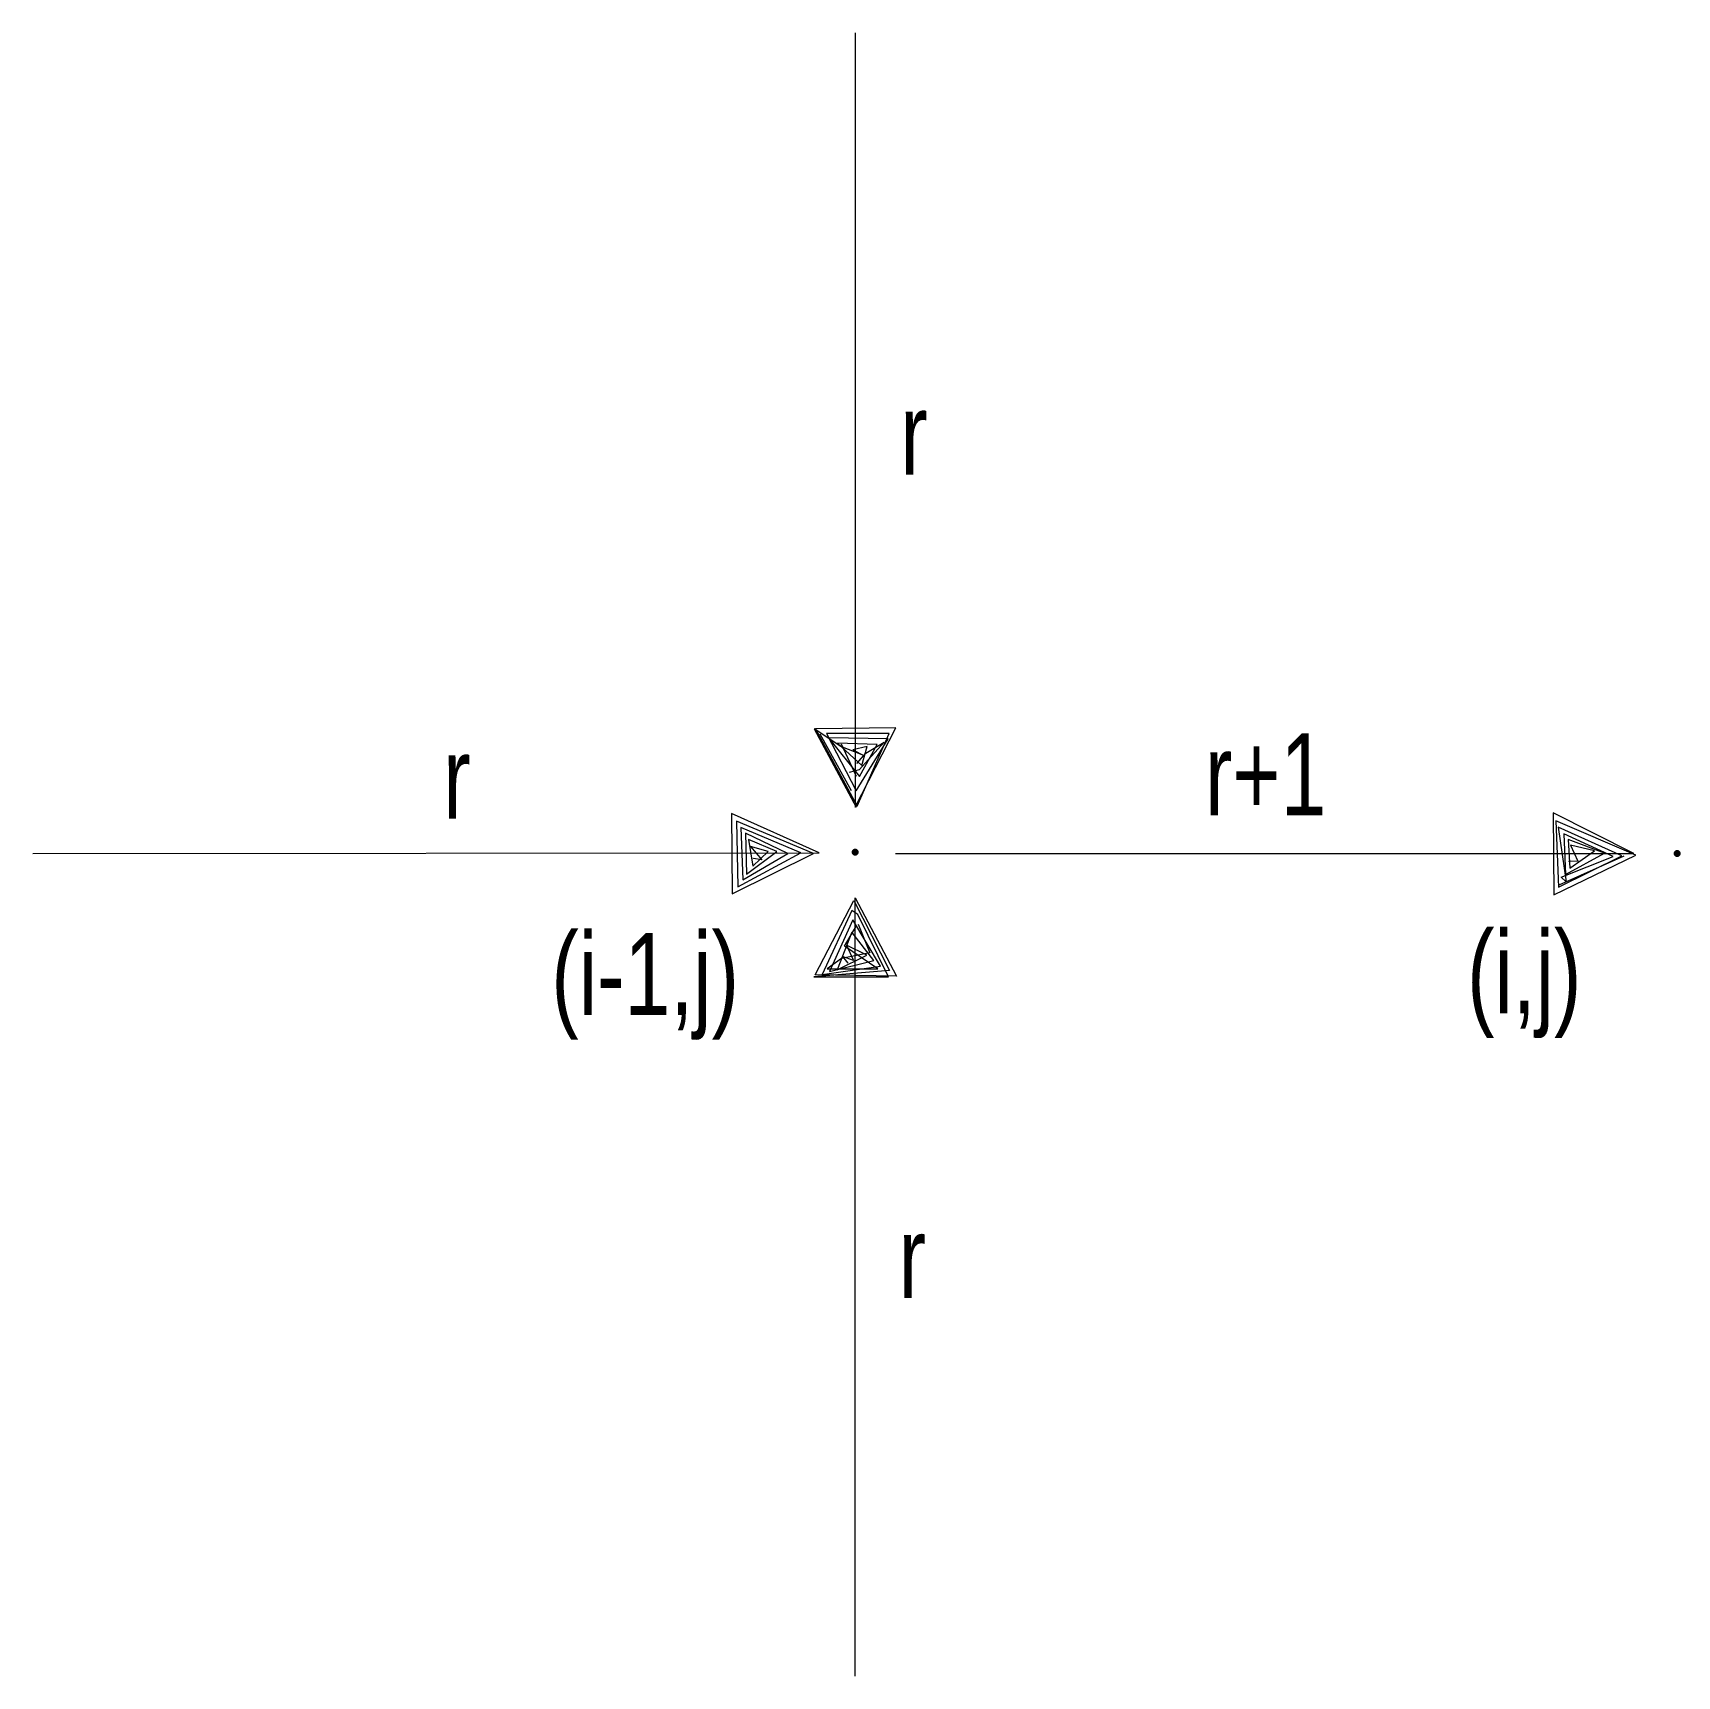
# Model space of a CAD drawing. Extents: x 0 to 40, y -20 to 20.
import ezdxf

# ---------------------------------------------------------------- set-up
doc = ezdxf.new("R2010")
doc.units = 0
doc.layers.get('0').update_dxf_attribs({"linetype": 'CONTINUOUS', "lineweight": 0})
doc.styles.get("Standard").update_dxf_attribs({"font": 'txt', "width": 0.75})

msp = doc.modelspace()

# ---------------------------------------------------------------- linework, layer by layer
at = {"lineweight": 18}
for p, q in [((19.998, 19.972), (19.998, 1.127)), ((19.649, 2.604), (19.005, 3.033)), ((19.005, 3.033), (20.025, 1.127)), ((20.992, 3.06), (19.032, 3.033)), ((19.032, 3.033), (20.052, 1.154)), ((19.142, 2.914), (19.901, 1.539)), ((20.831, 2.926), (19.301, 2.926)), ((19.301, 2.926), (20.025, 1.53)), ((20.804, 2.792), (19.354, 2.819)), ((19.354, 2.819), (20.106, 1.879)), ((19.998, 1.127), (20.992, 3.06)), ((20.052, 1.154), (20.831, 2.926)), ((20.535, 2.658), (19.569, 2.684)), ((19.569, 2.684), (20.16, 2.147)), ((20.213, 2.389), (19.649, 2.604)), ((19.661, 2.674), (20.028, 1.887)), ((20.294, 2.604), (19.945, 2.523)), ((19.945, 2.523), (20.213, 2.389)), ((20.025, 1.53), (20.804, 2.792)), ((20.041, 2.196), (20.259, 2.442)), ((20.702, 2.709), (20.097, 2.041)), ((20.106, 1.879), (20.535, 2.658)), ((20.16, 2.147), (20.294, 2.604)), ((20.259, 2.442), (20.702, 2.709)), ((20.097, 2.041), (19.851, 1.977)), ((19.121, 0.017), (16.991, 0.979)), ((16.991, 0.979), (17.008, -0.979)), ((38.945, 0), (36.988, 0.99)), ((36.988, 0.99), (36.997, -1.002)), ((38.993, -0.035), (37.049, 0.8)), ((37.049, 0.8), (37.111, -0.818)), ((18.984, 0), (17.111, 0.79)), ((17.111, 0.79), (17.146, -0.807)), ((18.675, 0.017), (17.214, 0.636)), ((17.214, 0.636), (17.266, -0.636)), ((18.365, 0), (17.334, 0.498)), ((17.334, 0.498), (17.352, -0.498)), ((38.659, -0.053), (37.102, 0.642)), ((37.102, 0.642), (37.304, -0.686)), ((38.448, -0.07), (37.243, 0.484)), ((37.243, 0.484), (37.287, -0.51)), ((-0.009, 0), (19.121, 0.017)), ((17.008, -0.979), (18.984, 0)), ((17.146, -0.807), (18.675, 0.017)), ((17.266, -0.636), (18.365, 0)), ((17.352, -0.498), (18.09, 0.052)), ((18.09, 0.052), (17.403, 0.344)), ((17.403, 0.344), (17.506, -0.309)), ((17.884, 0.052), (17.455, 0.172)), ((17.455, 0.172), (17.73, -0.155)), ((17.506, -0.309), (17.884, 0.052)), ((20.981, 0), (38.945, 0)), ((37.287, -0.51), (38.237, 0.009)), ((38.237, 0.009), (37.348, 0.343)), ((37.348, 0.343), (37.392, -0.352)), ((37.392, -0.352), (37.99, 0.07)), ((37.99, 0.07), (37.41, 0.202)), ((37.41, 0.202), (37.586, -0.185)), ((17.523, -0.12), (17.523, -0.107)), ((17.73, -0.155), (17.523, -0.12)), ((36.997, -1.002), (38.993, -0.035)), ((37.111, -0.818), (38.659, -0.053)), ((37.131, -0.759), (38.714, -0.055)), ((37.181, -0.572), (38.448, -0.07)), ((37.586, -0.185), (37.357, -0.194)), ((37.304, -0.686), (37.181, -0.572)), ((19.025, -2.953), (19.965, -1.141)), ((19.965, -1.141), (20.836, -2.845)), ((19.997, -20.015), (19.998, -1.074)), ((19.998, -1.074), (21.005, -2.986)), ((19.915, -1.388), (19.2, -2.941)), ((20.066, -1.484), (19.915, -1.388)), ((20.808, -2.996), (20.066, -1.484)), ((19.942, -1.608), (19.379, -2.872)), ((19.915, -1.91), (19.558, -2.831)), ((19.738, -2.252), (20.041, -1.745)), ((20.451, -2.598), (19.915, -1.91)), ((20.616, -2.735), (19.942, -1.608)), ((20.076, -1.717), (20.358, -2.414)), ((20.555, -2.801), (19.738, -2.252)), ((20.286, -2.474), (19.791, -2.227)), ((19.791, -2.227), (19.956, -2.598)), ((19.2, -2.941), (20.616, -2.735)), ((19.668, -2.554), (19.316, -2.801)), ((19.379, -2.872), (20.451, -2.598)), ((19.558, -2.831), (20.286, -2.474)), ((20.358, -2.414), (19.668, -2.554)), ((19.956, -2.598), (19.695, -2.501)), ((19.695, -2.501), (19.819, -2.666)), ((20.836, -2.845), (18.994, -2.996)), ((18.994, -2.996), (20.808, -2.996)), ((21.005, -2.986), (19.025, -2.953)), ((19.316, -2.801), (20.555, -2.801))]:
    msp.add_line(p, q, dxfattribs=at)
at = {"lineweight": 200}
for p in [(19.998, 0.034), (40, 0)]:
    msp.add_point(p, dxfattribs=at)

# ---------------------------------------------------------------- texts
at = {"lineweight": 18, "char_height": 2, "width": 100, "attachment_point": 5}
for s, insert in [('r', (21.432, 10.222)), ('r+1', (29.989, 1.929)), ('r', (10.308, 1.852)), ('(i-1,j)', (14.89, -3.23)), ('(i,j)', (36.281, -3.188)), ('r', (21.391, -9.815))]:
    msp.add_mtext(s, dxfattribs=dict(at, insert=insert))

doc.saveas('drawing.dxf')
